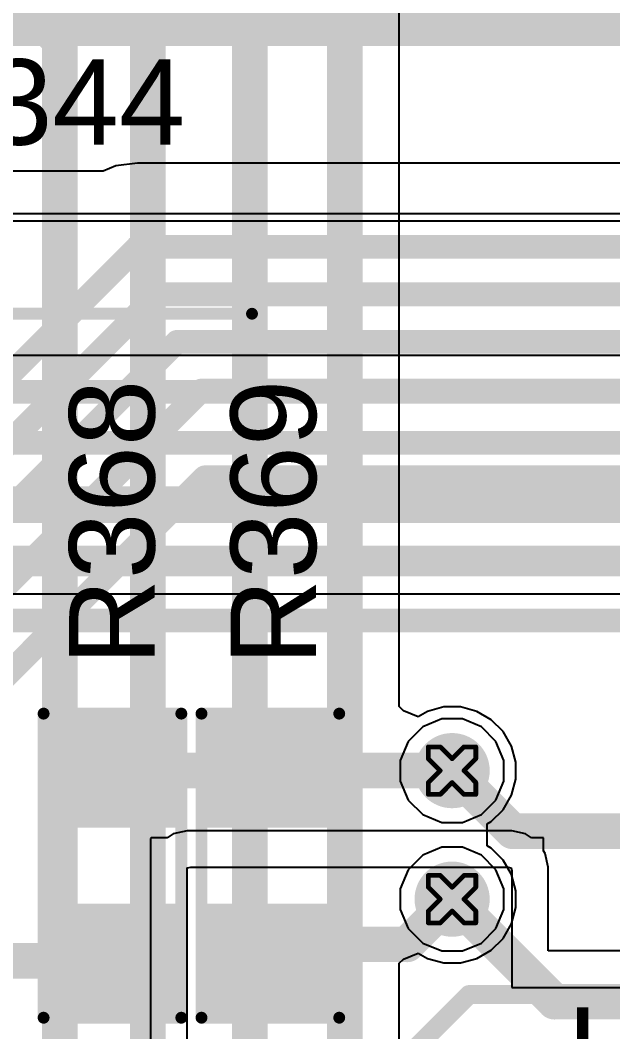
# Model space of a CAD drawing. Header units: inches. Extents: x 0 to 5379, y 0 to 5429.
# Drawn here: x 221.57 to 227.91, y 138.63 to 149.44 of the extents above; entities that cross this region are included whole.
import ezdxf

# ---------------------------------------------------------------- set-up
doc = ezdxf.new("R2010")
doc.units = ezdxf.units.IN
for name, color, linetype in [('Bottom Layer', 5, 'Continuous'), ('Bottom Solder', 6, 'Continuous'), ('Drill Drawing', 1, 'Continuous'), ('GND01', 16, 'Continuous'), ('GND02', 76, 'Continuous'), ('PWR', 156, 'Continuous'), ('SIG 01', 90, 'Continuous'), ('Top Layer', 1, 'Continuous'), ('Top Overlay', 2, 'Continuous'), ('Top Paste', 8, 'Continuous'), ('Top Solder', 216, 'Continuous'), ('Via Holes', 16, 'Continuous')]:
    doc.layers.add(name, color=color, linetype=linetype)
doc.styles.add('Arial', font='', dxfattribs={"height": 0.2})
doc.styles.get('Arial').set_extended_font_data('Arial')

# ---------------------------------------------------------------- blocks, each defined once
blk = doc.blocks.new('R___0805_401')
at = {"layer": 'Top Layer'}
for points in [[(-1.524, 0.635), (-0.508, 0.635), (-0.508, -0.635), (-1.524, -0.635)], [(0.508, 0.635), (1.524, 0.635), (1.524, -0.635), (0.508, -0.635)]]:
    blk.add_hatch(color=1, dxfattribs=at).paths.add_polyline_path(points)
at = {"layer": 'Top Paste'}
for points in [[(-1.524, 0.635), (-0.508, 0.635), (-0.508, -0.635), (-1.524, -0.635)], [(0.508, 0.635), (1.524, 0.635), (1.524, -0.635), (0.508, -0.635)]]:
    blk.add_hatch(color=8, dxfattribs=at).paths.add_polyline_path(points)
at = {"layer": 'Top Solder'}
for points in [[(-1.6256, 0.7366), (-0.4064, 0.7366), (-0.4064, -0.7366), (-1.6256, -0.7366)], [(0.4064, 0.7366), (1.6256, 0.7366), (1.6256, -0.7366), (0.4064, -0.7366)]]:
    blk.add_hatch(color=216, dxfattribs=at).paths.add_polyline_path(points)
at = {"layer": 'Top Overlay'}
for points in [[(-1.6256, -0.7366, 0.127, 0.127, 0), (-1.6256, 0.7366, 0.127, 0.127, 0)], [(1.6256, 0.7366, 0.127, 0.127, 0), (-1.6256, 0.7366, 0.127, 0.127, 0)], [(1.6256, -0.7366, 0.127, 0.127, 0), (1.6256, 0.7366, 0.127, 0.127, 0)], [(1.6256, -0.7366, 0.127, 0.127, 0), (-1.6256, -0.7366, 0.127, 0.127, 0)]]:
    blk.add_lwpolyline(points, format="xyseb", dxfattribs=at)
for points in [[(-1.65735, 0.7366, 0.0635, 0.0635, 1), (-1.59385, 0.7366, 0.0635, 0.0635, 1)], [(-1.65735, 0.7366, 0.0635, 0.0635, 1), (-1.59385, 0.7366, 0.0635, 0.0635, 1)], [(1.59385, 0.7366, 0.0635, 0.0635, 1), (1.65735, 0.7366, 0.0635, 0.0635, 1)], [(1.59385, 0.7366, 0.0635, 0.0635, 1), (1.65735, 0.7366, 0.0635, 0.0635, 1)], [(-1.65735, -0.7366, 0.0635, 0.0635, 1), (-1.59385, -0.7366, 0.0635, 0.0635, 1)], [(-1.65735, -0.7366, 0.0635, 0.0635, 1), (-1.59385, -0.7366, 0.0635, 0.0635, 1)], [(1.59385, -0.7366, 0.0635, 0.0635, 1), (1.65735, -0.7366, 0.0635, 0.0635, 1)], [(1.59385, -0.7366, 0.0635, 0.0635, 1), (1.65735, -0.7366, 0.0635, 0.0635, 1)]]:
    blk.add_lwpolyline(points, format="xyseb", close=True, dxfattribs=at)
blk = doc.blocks.new('R___0805_402')
at = {"layer": 'Top Layer'}
for points in [[(-1.524, 0.635), (-0.508, 0.635), (-0.508, -0.635), (-1.524, -0.635)], [(0.508, 0.635), (1.524, 0.635), (1.524, -0.635), (0.508, -0.635)]]:
    blk.add_hatch(color=1, dxfattribs=at).paths.add_polyline_path(points)
at = {"layer": 'Top Paste'}
for points in [[(-1.524, 0.635), (-0.508, 0.635), (-0.508, -0.635), (-1.524, -0.635)], [(0.508, 0.635), (1.524, 0.635), (1.524, -0.635), (0.508, -0.635)]]:
    blk.add_hatch(color=8, dxfattribs=at).paths.add_polyline_path(points)
at = {"layer": 'Top Solder'}
for points in [[(-1.6256, 0.7366), (-0.4064, 0.7366), (-0.4064, -0.7366), (-1.6256, -0.7366)], [(0.4064, 0.7366), (1.6256, 0.7366), (1.6256, -0.7366), (0.4064, -0.7366)]]:
    blk.add_hatch(color=216, dxfattribs=at).paths.add_polyline_path(points)
at = {"layer": 'Top Overlay'}
for points in [[(-1.6256, 0.7366, 0.127, 0.127, 0), (-1.6256, -0.7366, 0.127, 0.127, 0)], [(-1.6256, 0.7366, 0.127, 0.127, 0), (1.6256, 0.7366, 0.127, 0.127, 0)], [(1.6256, 0.7366, 0.127, 0.127, 0), (1.6256, -0.7366, 0.127, 0.127, 0)], [(-1.6256, -0.7366, 0.127, 0.127, 0), (1.6256, -0.7366, 0.127, 0.127, 0)]]:
    blk.add_lwpolyline(points, format="xyseb", dxfattribs=at)
for points in [[(-1.65735, 0.7366, 0.0635, 0.0635, 1), (-1.59385, 0.7366, 0.0635, 0.0635, 1)], [(-1.65735, 0.7366, 0.0635, 0.0635, 1), (-1.59385, 0.7366, 0.0635, 0.0635, 1)], [(1.59385, 0.7366, 0.0635, 0.0635, 1), (1.65735, 0.7366, 0.0635, 0.0635, 1)], [(1.59385, 0.7366, 0.0635, 0.0635, 1), (1.65735, 0.7366, 0.0635, 0.0635, 1)], [(-1.65735, -0.7366, 0.0635, 0.0635, 1), (-1.59385, -0.7366, 0.0635, 0.0635, 1)], [(-1.65735, -0.7366, 0.0635, 0.0635, 1), (-1.59385, -0.7366, 0.0635, 0.0635, 1)], [(1.59385, -0.7366, 0.0635, 0.0635, 1), (1.65735, -0.7366, 0.0635, 0.0635, 1)], [(1.59385, -0.7366, 0.0635, 0.0635, 1), (1.65735, -0.7366, 0.0635, 0.0635, 1)]]:
    blk.add_lwpolyline(points, format="xyseb", close=True, dxfattribs=at)

msp = doc.modelspace()

# ---------------------------------------------------------------- hatches: boundary and pattern name
at = {"layer": 'Bottom Layer'}
h = msp.add_hatch(color=5, dxfattribs=at)
edge = h.paths.add_edge_path()
edge.add_arc((226.194, 141.419), 0.3, 0, 360)
h = msp.add_hatch(color=5, dxfattribs=at)
edge = h.paths.add_edge_path()
edge.add_arc((226.194, 140.045), 0.3, 0, 360)
at = {"layer": 'Bottom Solder'}
msp.add_hatch(color=6, dxfattribs=at).paths.add_polyline_path([(191.321, 149.166), (306.197, 149.166), (306.197, 156.552), (191.321, 156.552)])
h = msp.add_hatch(color=6, dxfattribs=at)
edge = h.paths.add_edge_path()
edge.add_arc((226.194, 141.419), 0.402, 0, 360)
h = msp.add_hatch(color=6, dxfattribs=at)
edge = h.paths.add_edge_path()
edge.add_arc((226.194, 140.045), 0.402, 0, 360)
at = {"layer": 'GND01'}
h = msp.add_hatch(color=16, dxfattribs=at)
edge = h.paths.add_edge_path()
edge.add_arc((226.194, 141.419), 0.3, 0, 360)
h = msp.add_hatch(color=16, dxfattribs=at)
edge = h.paths.add_edge_path()
edge.add_arc((226.194, 140.045), 0.3, 0, 360)
at = {"layer": 'GND02'}
h = msp.add_hatch(color=76, dxfattribs=at)
edge = h.paths.add_edge_path()
edge.add_arc((226.194, 141.419), 0.3, 0, 360)
h = msp.add_hatch(color=76, dxfattribs=at)
edge = h.paths.add_edge_path()
edge.add_arc((226.194, 140.045), 0.3, 0, 360)
at = {"layer": 'PWR'}
h = msp.add_hatch(color=156, dxfattribs=at)
edge = h.paths.add_edge_path()
edge.add_arc((226.194, 141.419), 0.3, 0, 360)
h = msp.add_hatch(color=156, dxfattribs=at)
edge = h.paths.add_edge_path()
edge.add_arc((226.194, 140.045), 0.3, 0, 360)
at = {"layer": 'SIG 01'}
h = msp.add_hatch(color=90, dxfattribs=at)
edge = h.paths.add_edge_path()
edge.add_arc((226.194, 141.419), 0.3, 0, 360)
h = msp.add_hatch(color=90, dxfattribs=at)
edge = h.paths.add_edge_path()
edge.add_arc((226.194, 140.045), 0.3, 0, 360)
at = {"layer": 'Top Layer'}
h = msp.add_hatch(color=1, dxfattribs=at)
edge = h.paths.add_edge_path()
edge.add_arc((226.194, 141.419), 0.3, 0, 360)
h = msp.add_hatch(color=1, dxfattribs=at)
edge = h.paths.add_edge_path()
edge.add_arc((226.194, 140.045), 0.3, 0, 360)
at = {"layer": 'Top Solder'}
h = msp.add_hatch(color=216, dxfattribs=at)
edge = h.paths.add_edge_path()
edge.add_arc((226.194, 141.419), 0.402, 0, 360)
h = msp.add_hatch(color=216, dxfattribs=at)
edge = h.paths.add_edge_path()
edge.add_arc((226.194, 140.045), 0.402, 0, 360)
at = {"layer": 'Via Holes'}
h = msp.add_hatch(color=7, dxfattribs=at)
edge = h.paths.add_edge_path()
edge.add_arc((226.194, 141.419), 0.15, 0, 360)
h = msp.add_hatch(color=7, dxfattribs=at)
edge = h.paths.add_edge_path()
edge.add_arc((226.194, 140.045), 0.15, 0, 360)

# ---------------------------------------------------------------- linework, layer by layer
at = {"layer": 'Bottom Layer'}
for p in [(244.627, 147.295), (237.236, 147.295)]:
    msp.add_line(p, (206.883, 147.295), dxfattribs=at)
for points in [[(215.258, 144.193, 0.254, 0.254, 0), (233.304, 144.193, 0.254, 0.254, 0)], [(208.692, 143.622, 0.254, 0.254, 0), (232.824, 143.622, 0.254, 0.254, 0)], [(208.234, 143.025, 0.254, 0.254, 0), (232.333, 143.025, 0.254, 0.254, 0)], [(226.194, 141.419, 0.381, 0.381, 0), (226.841, 140.771, 0.381, 0.381, 0)], [(226.841, 140.771, 0.381, 0.381, 0), (230.493, 140.771, 0.381, 0.381, 0)], [(226.194, 140.045, 0.381, 0.381, 0), (227.29, 138.949, 0.381, 0.381, 0)], [(227.29, 138.949, 0.381, 0.381, 0), (231.036, 138.949, 0.381, 0.381, 0)]]:
    msp.add_lwpolyline(points, format="xyseb", dxfattribs=at)
for points in [[(226.098, 141.419, 0.191, 0.191, 1), (226.289, 141.419, 0.191, 0.191, 1)], [(226.746, 140.771, 0.191, 0.191, 1), (226.937, 140.771, 0.191, 0.191, 1)], [(226.746, 140.771, 0.191, 0.191, 1), (226.937, 140.771, 0.191, 0.191, 1)], [(226.098, 140.045, 0.191, 0.191, 1), (226.289, 140.045, 0.191, 0.191, 1)], [(227.194, 138.949, 0.191, 0.191, 1), (227.385, 138.949, 0.191, 0.191, 1)], [(227.194, 138.949, 0.191, 0.191, 1), (227.385, 138.949, 0.191, 0.191, 1)]]:
    msp.add_lwpolyline(points, format="xyseb", close=True, dxfattribs=at)
at = {"layer": 'Drill Drawing'}
for points in [[(225.94, 141.546, 0.0508, 0.0508, 0), (225.94, 141.673, 0.0508, 0.0508, 0)], [(225.94, 141.673, 0.0508, 0.0508, 0), (226.067, 141.673, 0.0508, 0.0508, 0)], [(226.067, 141.673, 0.0508, 0.0508, 0), (226.194, 141.546, 0.0508, 0.0508, 0)], [(226.194, 141.546, 0.0508, 0.0508, 0), (226.321, 141.673, 0.0508, 0.0508, 0)], [(226.321, 141.673, 0.0508, 0.0508, 0), (226.448, 141.673, 0.0508, 0.0508, 0)], [(226.448, 141.546, 0.0508, 0.0508, 0), (226.448, 141.673, 0.0508, 0.0508, 0)], [(225.94, 141.546, 0.0508, 0.0508, 0), (226.067, 141.419, 0.0508, 0.0508, 0)], [(226.321, 141.419, 0.0508, 0.0508, 0), (226.448, 141.546, 0.0508, 0.0508, 0)], [(225.94, 141.292, 0.0508, 0.0508, 0), (226.067, 141.419, 0.0508, 0.0508, 0)], [(226.321, 141.419, 0.0508, 0.0508, 0), (226.448, 141.292, 0.0508, 0.0508, 0)], [(225.94, 141.165, 0.0508, 0.0508, 0), (225.94, 141.292, 0.0508, 0.0508, 0)], [(226.067, 141.165, 0.0508, 0.0508, 0), (226.194, 141.292, 0.0508, 0.0508, 0)], [(226.194, 141.292, 0.0508, 0.0508, 0), (226.321, 141.165, 0.0508, 0.0508, 0)], [(226.448, 141.165, 0.0508, 0.0508, 0), (226.448, 141.292, 0.0508, 0.0508, 0)], [(225.94, 141.165, 0.0508, 0.0508, 0), (226.067, 141.165, 0.0508, 0.0508, 0)], [(226.321, 141.165, 0.0508, 0.0508, 0), (226.448, 141.165, 0.0508, 0.0508, 0)], [(225.94, 140.172, 0.0508, 0.0508, 0), (225.94, 140.299, 0.0508, 0.0508, 0)], [(225.94, 140.299, 0.0508, 0.0508, 0), (226.067, 140.299, 0.0508, 0.0508, 0)], [(226.067, 140.299, 0.0508, 0.0508, 0), (226.194, 140.172, 0.0508, 0.0508, 0)], [(226.194, 140.172, 0.0508, 0.0508, 0), (226.321, 140.299, 0.0508, 0.0508, 0)], [(226.321, 140.299, 0.0508, 0.0508, 0), (226.448, 140.299, 0.0508, 0.0508, 0)], [(226.448, 140.172, 0.0508, 0.0508, 0), (226.448, 140.299, 0.0508, 0.0508, 0)], [(225.94, 140.172, 0.0508, 0.0508, 0), (226.067, 140.045, 0.0508, 0.0508, 0)], [(226.321, 140.045, 0.0508, 0.0508, 0), (226.448, 140.172, 0.0508, 0.0508, 0)], [(225.94, 139.918, 0.0508, 0.0508, 0), (226.067, 140.045, 0.0508, 0.0508, 0)], [(226.321, 140.045, 0.0508, 0.0508, 0), (226.448, 139.918, 0.0508, 0.0508, 0)], [(225.94, 139.791, 0.0508, 0.0508, 0), (225.94, 139.918, 0.0508, 0.0508, 0)], [(226.067, 139.791, 0.0508, 0.0508, 0), (226.194, 139.918, 0.0508, 0.0508, 0)], [(226.194, 139.918, 0.0508, 0.0508, 0), (226.321, 139.791, 0.0508, 0.0508, 0)], [(226.448, 139.791, 0.0508, 0.0508, 0), (226.448, 139.918, 0.0508, 0.0508, 0)], [(225.94, 139.791, 0.0508, 0.0508, 0), (226.067, 139.791, 0.0508, 0.0508, 0)], [(226.321, 139.791, 0.0508, 0.0508, 0), (226.448, 139.791, 0.0508, 0.0508, 0)]]:
    msp.add_lwpolyline(points, format="xyseb", dxfattribs=at)
for points in [[(225.927, 141.673, 0.0254, 0.0254, 1), (225.952, 141.673, 0.0254, 0.0254, 1)], [(225.927, 141.673, 0.0254, 0.0254, 1), (225.952, 141.673, 0.0254, 0.0254, 1)], [(226.054, 141.673, 0.0254, 0.0254, 1), (226.079, 141.673, 0.0254, 0.0254, 1)], [(226.054, 141.673, 0.0254, 0.0254, 1), (226.079, 141.673, 0.0254, 0.0254, 1)], [(226.308, 141.673, 0.0254, 0.0254, 1), (226.333, 141.673, 0.0254, 0.0254, 1)], [(226.308, 141.673, 0.0254, 0.0254, 1), (226.333, 141.673, 0.0254, 0.0254, 1)], [(226.435, 141.673, 0.0254, 0.0254, 1), (226.46, 141.673, 0.0254, 0.0254, 1)], [(226.435, 141.673, 0.0254, 0.0254, 1), (226.46, 141.673, 0.0254, 0.0254, 1)], [(225.927, 141.546, 0.0254, 0.0254, 1), (225.952, 141.546, 0.0254, 0.0254, 1)], [(225.927, 141.546, 0.0254, 0.0254, 1), (225.952, 141.546, 0.0254, 0.0254, 1)], [(226.181, 141.546, 0.0254, 0.0254, 1), (226.206, 141.546, 0.0254, 0.0254, 1)], [(226.181, 141.546, 0.0254, 0.0254, 1), (226.206, 141.546, 0.0254, 0.0254, 1)], [(226.435, 141.546, 0.0254, 0.0254, 1), (226.46, 141.546, 0.0254, 0.0254, 1)], [(226.435, 141.546, 0.0254, 0.0254, 1), (226.46, 141.546, 0.0254, 0.0254, 1)], [(226.054, 141.419, 0.0254, 0.0254, 1), (226.079, 141.419, 0.0254, 0.0254, 1)], [(226.054, 141.419, 0.0254, 0.0254, 1), (226.079, 141.419, 0.0254, 0.0254, 1)], [(226.308, 141.419, 0.0254, 0.0254, 1), (226.333, 141.419, 0.0254, 0.0254, 1)], [(226.308, 141.419, 0.0254, 0.0254, 1), (226.333, 141.419, 0.0254, 0.0254, 1)], [(225.927, 141.292, 0.0254, 0.0254, 1), (225.952, 141.292, 0.0254, 0.0254, 1)], [(225.927, 141.292, 0.0254, 0.0254, 1), (225.952, 141.292, 0.0254, 0.0254, 1)], [(226.181, 141.292, 0.0254, 0.0254, 1), (226.206, 141.292, 0.0254, 0.0254, 1)], [(226.181, 141.292, 0.0254, 0.0254, 1), (226.206, 141.292, 0.0254, 0.0254, 1)], [(226.435, 141.292, 0.0254, 0.0254, 1), (226.46, 141.292, 0.0254, 0.0254, 1)], [(226.435, 141.292, 0.0254, 0.0254, 1), (226.46, 141.292, 0.0254, 0.0254, 1)], [(225.927, 141.165, 0.0254, 0.0254, 1), (225.952, 141.165, 0.0254, 0.0254, 1)], [(225.927, 141.165, 0.0254, 0.0254, 1), (225.952, 141.165, 0.0254, 0.0254, 1)], [(226.054, 141.165, 0.0254, 0.0254, 1), (226.079, 141.165, 0.0254, 0.0254, 1)], [(226.054, 141.165, 0.0254, 0.0254, 1), (226.079, 141.165, 0.0254, 0.0254, 1)], [(226.308, 141.165, 0.0254, 0.0254, 1), (226.333, 141.165, 0.0254, 0.0254, 1)], [(226.308, 141.165, 0.0254, 0.0254, 1), (226.333, 141.165, 0.0254, 0.0254, 1)], [(226.435, 141.165, 0.0254, 0.0254, 1), (226.46, 141.165, 0.0254, 0.0254, 1)], [(226.435, 141.165, 0.0254, 0.0254, 1), (226.46, 141.165, 0.0254, 0.0254, 1)], [(225.927, 140.299, 0.0254, 0.0254, 1), (225.952, 140.299, 0.0254, 0.0254, 1)], [(225.927, 140.299, 0.0254, 0.0254, 1), (225.952, 140.299, 0.0254, 0.0254, 1)], [(226.054, 140.299, 0.0254, 0.0254, 1), (226.079, 140.299, 0.0254, 0.0254, 1)], [(226.054, 140.299, 0.0254, 0.0254, 1), (226.079, 140.299, 0.0254, 0.0254, 1)], [(226.308, 140.299, 0.0254, 0.0254, 1), (226.333, 140.299, 0.0254, 0.0254, 1)], [(226.308, 140.299, 0.0254, 0.0254, 1), (226.333, 140.299, 0.0254, 0.0254, 1)], [(226.435, 140.299, 0.0254, 0.0254, 1), (226.46, 140.299, 0.0254, 0.0254, 1)], [(226.435, 140.299, 0.0254, 0.0254, 1), (226.46, 140.299, 0.0254, 0.0254, 1)], [(225.927, 140.172, 0.0254, 0.0254, 1), (225.952, 140.172, 0.0254, 0.0254, 1)], [(225.927, 140.172, 0.0254, 0.0254, 1), (225.952, 140.172, 0.0254, 0.0254, 1)], [(226.181, 140.172, 0.0254, 0.0254, 1), (226.206, 140.172, 0.0254, 0.0254, 1)], [(226.181, 140.172, 0.0254, 0.0254, 1), (226.206, 140.172, 0.0254, 0.0254, 1)], [(226.435, 140.172, 0.0254, 0.0254, 1), (226.46, 140.172, 0.0254, 0.0254, 1)], [(226.435, 140.172, 0.0254, 0.0254, 1), (226.46, 140.172, 0.0254, 0.0254, 1)], [(226.054, 140.045, 0.0254, 0.0254, 1), (226.079, 140.045, 0.0254, 0.0254, 1)], [(226.054, 140.045, 0.0254, 0.0254, 1), (226.079, 140.045, 0.0254, 0.0254, 1)], [(226.308, 140.045, 0.0254, 0.0254, 1), (226.333, 140.045, 0.0254, 0.0254, 1)], [(226.308, 140.045, 0.0254, 0.0254, 1), (226.333, 140.045, 0.0254, 0.0254, 1)], [(225.927, 139.918, 0.0254, 0.0254, 1), (225.952, 139.918, 0.0254, 0.0254, 1)], [(225.927, 139.918, 0.0254, 0.0254, 1), (225.952, 139.918, 0.0254, 0.0254, 1)], [(226.181, 139.918, 0.0254, 0.0254, 1), (226.206, 139.918, 0.0254, 0.0254, 1)], [(226.181, 139.918, 0.0254, 0.0254, 1), (226.206, 139.918, 0.0254, 0.0254, 1)], [(226.435, 139.918, 0.0254, 0.0254, 1), (226.46, 139.918, 0.0254, 0.0254, 1)], [(226.435, 139.918, 0.0254, 0.0254, 1), (226.46, 139.918, 0.0254, 0.0254, 1)], [(225.927, 139.791, 0.0254, 0.0254, 1), (225.952, 139.791, 0.0254, 0.0254, 1)], [(225.927, 139.791, 0.0254, 0.0254, 1), (225.952, 139.791, 0.0254, 0.0254, 1)], [(226.054, 139.791, 0.0254, 0.0254, 1), (226.079, 139.791, 0.0254, 0.0254, 1)], [(226.054, 139.791, 0.0254, 0.0254, 1), (226.079, 139.791, 0.0254, 0.0254, 1)], [(226.308, 139.791, 0.0254, 0.0254, 1), (226.333, 139.791, 0.0254, 0.0254, 1)], [(226.308, 139.791, 0.0254, 0.0254, 1), (226.333, 139.791, 0.0254, 0.0254, 1)], [(226.435, 139.791, 0.0254, 0.0254, 1), (226.46, 139.791, 0.0254, 0.0254, 1)], [(226.435, 139.791, 0.0254, 0.0254, 1), (226.46, 139.791, 0.0254, 0.0254, 1)]]:
    msp.add_lwpolyline(points, format="xyseb", close=True, dxfattribs=at)
at = {"layer": 'GND01'}
for p, q in [((226.083, 141.973), (225.88, 141.888)), ((226.304, 141.973), (226.083, 141.973)), ((226.507, 141.888), (226.304, 141.973)), ((225.88, 141.888), (225.724, 141.732)), ((226.663, 141.732), (226.507, 141.888)), ((225.724, 141.732), (225.64, 141.529)), ((226.748, 141.529), (226.663, 141.732)), ((225.64, 141.529), (225.64, 141.308)), ((226.748, 141.308), (226.748, 141.529)), ((225.64, 141.308), (225.724, 141.105)), ((226.663, 141.105), (226.748, 141.308)), ((225.724, 141.105), (225.88, 140.949)), ((226.507, 140.949), (226.663, 141.105)), ((225.88, 140.949), (226.083, 140.865)), ((226.304, 140.865), (226.507, 140.949)), ((226.083, 140.865), (226.304, 140.865)), ((226.083, 140.599), (225.88, 140.514)), ((226.304, 140.599), (226.083, 140.599)), ((226.507, 140.514), (226.304, 140.599)), ((225.88, 140.514), (225.724, 140.358)), ((226.663, 140.358), (226.507, 140.514)), ((225.724, 140.358), (225.64, 140.155)), ((226.748, 140.155), (226.663, 140.358)), ((225.64, 140.155), (225.64, 139.934)), ((226.748, 139.934), (226.748, 140.155)), ((225.64, 139.934), (225.724, 139.731)), ((226.663, 139.731), (226.748, 139.934)), ((225.724, 139.731), (225.88, 139.575)), ((226.507, 139.575), (226.663, 139.731)), ((225.88, 139.575), (226.083, 139.491)), ((226.304, 139.491), (226.507, 139.575)), ((226.083, 139.491), (226.304, 139.491))]:
    msp.add_line(p, q, dxfattribs=at)
at = {"layer": 'GND02'}
for p, q in [((226.083, 141.973), (225.88, 141.888)), ((226.304, 141.973), (226.083, 141.973)), ((226.507, 141.888), (226.304, 141.973)), ((225.88, 141.888), (225.724, 141.732)), ((226.663, 141.732), (226.507, 141.888)), ((225.724, 141.732), (225.64, 141.529)), ((226.748, 141.529), (226.663, 141.732)), ((225.64, 141.529), (225.64, 141.308)), ((226.748, 141.308), (226.748, 141.529)), ((225.64, 141.308), (225.724, 141.105)), ((226.663, 141.105), (226.748, 141.308)), ((225.724, 141.105), (225.88, 140.949)), ((226.507, 140.949), (226.663, 141.105)), ((225.88, 140.949), (226.083, 140.865)), ((226.304, 140.865), (226.507, 140.949)), ((226.083, 140.865), (226.304, 140.865)), ((226.083, 140.599), (225.88, 140.514)), ((226.304, 140.599), (226.083, 140.599)), ((226.507, 140.514), (226.304, 140.599)), ((225.88, 140.514), (225.724, 140.358)), ((226.663, 140.358), (226.507, 140.514)), ((225.724, 140.358), (225.64, 140.155)), ((226.748, 140.155), (226.663, 140.358)), ((225.64, 140.155), (225.64, 139.934)), ((226.748, 139.934), (226.748, 140.155)), ((225.64, 139.934), (225.724, 139.731)), ((226.663, 139.731), (226.748, 139.934)), ((225.724, 139.731), (225.88, 139.575)), ((226.507, 139.575), (226.663, 139.731)), ((225.88, 139.575), (226.083, 139.491)), ((226.304, 139.491), (226.507, 139.575)), ((226.083, 139.491), (226.304, 139.491))]:
    msp.add_line(p, q, dxfattribs=at)
at = {"layer": 'PWR'}
for p, q in [((233.178, 145.857), (216.591, 145.857)), ((217.742, 143.31), (230.586, 143.31)), ((222.976, 140.702), (222.969, 140.695)), ((223.147, 140.702), (222.976, 140.702)), ((223.211, 140.745), (223.147, 140.702)), ((223.359, 140.774), (223.211, 140.745)), ((226.831, 140.774), (223.359, 140.774)), ((226.98, 140.745), (226.831, 140.774)), ((227.044, 140.702), (226.98, 140.745)), ((227.171, 140.702), (227.044, 140.702)), ((227.171, 140.563), (227.171, 140.702)), ((222.969, 140.695), (222.969, 138.021)), ((227.19, 140.534), (227.171, 140.563)), ((227.22, 140.386), (227.19, 140.534)), ((223.359, 140.378), (223.361, 140.379)), ((223.359, 134.23), (223.359, 140.378)), ((223.361, 140.379), (223.398, 140.386)), ((223.398, 140.386), (226.793, 140.386)), ((226.793, 140.386), (226.825, 140.379)), ((226.825, 140.379), (226.831, 140.348)), ((227.22, 139.491), (227.22, 140.386)), ((226.831, 140.348), (226.831, 139.1)), ((230.747, 139.491), (227.22, 139.491)), ((226.831, 139.1), (231.136, 139.1))]:
    msp.add_line(p, q, dxfattribs=at)
for points in [[(216.591, 145.469, 0.254, 0.254, 0), (233.178, 145.469, 0.254, 0.254, 0)], [(216.902, 144.923, 0.254, 0.254, 0), (232.939, 144.923, 0.254, 0.254, 0)], [(217.205, 144.333, 0.254, 0.254, 0), (235.792, 144.333, 0.254, 0.254, 0)], [(217.495, 143.698, 0.254, 0.254, 0), (234.768, 143.698, 0.254, 0.254, 0)]]:
    msp.add_lwpolyline(points, format="xyseb", dxfattribs=at)
at = {"layer": 'SIG 01'}
for p, q in [((225.627, 142.103), (225.627, 150.008)), ((225.673, 142.06), (225.627, 142.103)), ((225.83, 141.995), (225.673, 142.06)), ((225.931, 142.053), (225.83, 141.995)), ((226.104, 142.1), (225.931, 142.053)), ((226.283, 142.1), (226.104, 142.1)), ((226.457, 142.053), (226.283, 142.1)), ((226.612, 141.963), (226.457, 142.053)), ((226.739, 141.837), (226.612, 141.963)), ((226.828, 141.681), (226.739, 141.837)), ((226.875, 141.508), (226.828, 141.681)), ((226.875, 141.329), (226.875, 141.508)), ((226.828, 141.156), (226.875, 141.329)), ((226.739, 141), (226.828, 141.156)), ((226.612, 140.874), (226.739, 141)), ((226.569, 140.849), (226.612, 140.874)), ((226.569, 140.614), (226.569, 140.849)), ((226.612, 140.589), (226.569, 140.614)), ((226.739, 140.463), (226.612, 140.589)), ((226.828, 140.307), (226.739, 140.463)), ((226.875, 140.134), (226.828, 140.307)), ((226.875, 139.955), (226.875, 140.134)), ((226.828, 139.782), (226.875, 139.955)), ((226.739, 139.626), (226.828, 139.782)), ((226.612, 139.5), (226.739, 139.626)), ((225.627, 139.36), (225.673, 139.403)), ((225.673, 139.403), (225.83, 139.468)), ((225.83, 139.468), (225.931, 139.41)), ((225.931, 139.41), (226.104, 139.364)), ((226.283, 139.364), (226.457, 139.41)), ((226.457, 139.41), (226.612, 139.5)), ((225.627, 135.02), (225.627, 139.36)), ((226.104, 139.364), (226.283, 139.364))]:
    msp.add_line(p, q, dxfattribs=at)
for points in [[(215.552, 155.669, 0.381, 0.381, 0), (221.998, 149.223, 0.381, 0.381, 0)], [(224.03, 132.895, 0.381, 0.381, 0), (224.03, 150.244, 0.381, 0.381, 0)], [(225.045, 131.23, 0.381, 0.381, 0), (225.045, 150.25, 0.381, 0.381, 0)], [(222.938, 131.395, 0.381, 0.381, 0), (222.938, 149.831, 0.381, 0.381, 0)], [(221.998, 134.395, 0.381, 0.381, 0), (221.998, 149.223, 0.381, 0.381, 0)]]:
    msp.add_lwpolyline(points, format="xyseb", dxfattribs=at)
msp.add_lwpolyline([(221.903, 149.223, 0.191, 0.191, 1), (222.093, 149.223, 0.191, 0.191, 1)], format="xyseb", close=True, dxfattribs=at)
msp.add_lwpolyline([(221.903, 149.223, 0.191, 0.191, 1), (222.093, 149.223, 0.191, 0.191, 1)], format="xyseb", close=True, dxfattribs=at)
at = {"layer": 'Top Layer'}
for p, q in [((222.598, 147.885), (222.46, 147.828)), ((222.83, 147.915), (222.598, 147.885)), ((235.729, 147.915), (222.83, 147.915)), ((222.83, 147.915), (222.83, 147.915)), ((222.46, 147.828), (218.172, 147.828)), ((301.981, 147.371), (0.381, 147.371))]:
    msp.add_line(p, q, dxfattribs=at)
for points in [[(218.165, 142.354, 0.254, 0.254, 0), (222.83, 147.019, 0.254, 0.254, 0)], [(222.83, 147.019, 0.254, 0.254, 0), (235.729, 147.019, 0.254, 0.254, 0)], [(218.376, 141.846, 0.254, 0.254, 0), (223.04, 146.511, 0.254, 0.254, 0)], [(223.04, 146.511, 0.254, 0.254, 0), (235.163, 146.511, 0.254, 0.254, 0)], [(218.586, 141.338, 0.254, 0.254, 0), (223.251, 146.003, 0.254, 0.254, 0)], [(223.251, 146.003, 0.254, 0.254, 0), (234.684, 146.003, 0.254, 0.254, 0)], [(218.843, 140.815, 0.254, 0.254, 0), (223.51, 145.482, 0.254, 0.254, 0)], [(223.51, 145.482, 0.254, 0.254, 0), (234.161, 145.482, 0.254, 0.254, 0)], [(219.082, 140.089, 0.254, 0.254, 0), (223.548, 144.555, 0.254, 0.254, 0)], [(223.548, 144.555, 0.254, 0.254, 0), (228.066, 144.555, 0.254, 0.254, 0)], [(222.561, 141.419, 0.381, 0.381, 0), (224.25, 141.419, 0.381, 0.381, 0)], [(224.25, 141.419, 0.381, 0.381, 0), (226.194, 141.419, 0.381, 0.381, 0)], [(225.711, 139.562, 0.381, 0.381, 0), (226.194, 140.045, 0.381, 0.381, 0)], [(224.25, 139.387, 0.381, 0.381, 0), (224.425, 139.562, 0.381, 0.381, 0)], [(224.425, 139.562, 0.381, 0.381, 0), (225.711, 139.562, 0.381, 0.381, 0)], [(218.621, 139.387, 0.381, 0.381, 0), (222.561, 139.387, 0.381, 0.381, 0)], [(218.621, 139.387, 0.381, 0.381, 0), (222.561, 139.387, 0.381, 0.381, 0)], [(224.833, 137.482, 0.203, 0.203, 0), (226.374, 139.024, 0.203, 0.203, 0)], [(226.374, 139.024, 0.203, 0.203, 0), (228.987, 139.024, 0.203, 0.203, 0)]]:
    msp.add_lwpolyline(points, format="xyseb", dxfattribs=at)
for points in [[(222.766, 147.019, 0.127, 0.127, 1), (222.893, 147.019, 0.127, 0.127, 1)], [(222.766, 147.019, 0.127, 0.127, 1), (222.893, 147.019, 0.127, 0.127, 1)], [(222.977, 146.511, 0.127, 0.127, 1), (223.104, 146.511, 0.127, 0.127, 1)], [(222.977, 146.511, 0.127, 0.127, 1), (223.104, 146.511, 0.127, 0.127, 1)], [(223.187, 146.003, 0.127, 0.127, 1), (223.314, 146.003, 0.127, 0.127, 1)], [(223.187, 146.003, 0.127, 0.127, 1), (223.314, 146.003, 0.127, 0.127, 1)], [(223.446, 145.482, 0.127, 0.127, 1), (223.573, 145.482, 0.127, 0.127, 1)], [(223.446, 145.482, 0.127, 0.127, 1), (223.573, 145.482, 0.127, 0.127, 1)], [(223.485, 144.555, 0.127, 0.127, 1), (223.612, 144.555, 0.127, 0.127, 1)], [(223.485, 144.555, 0.127, 0.127, 1), (223.612, 144.555, 0.127, 0.127, 1)], [(222.466, 141.419, 0.191, 0.191, 1), (222.657, 141.419, 0.191, 0.191, 1)], [(224.154, 141.419, 0.191, 0.191, 1), (224.345, 141.419, 0.191, 0.191, 1)], [(224.154, 141.419, 0.191, 0.191, 1), (224.345, 141.419, 0.191, 0.191, 1)], [(226.098, 141.419, 0.191, 0.191, 1), (226.289, 141.419, 0.191, 0.191, 1)], [(226.098, 140.045, 0.191, 0.191, 1), (226.289, 140.045, 0.191, 0.191, 1)], [(224.33, 139.562, 0.191, 0.191, 1), (224.521, 139.562, 0.191, 0.191, 1)], [(224.33, 139.562, 0.191, 0.191, 1), (224.521, 139.562, 0.191, 0.191, 1)], [(225.616, 139.562, 0.191, 0.191, 1), (225.807, 139.562, 0.191, 0.191, 1)], [(225.616, 139.562, 0.191, 0.191, 1), (225.807, 139.562, 0.191, 0.191, 1)], [(222.466, 139.387, 0.191, 0.191, 1), (222.657, 139.387, 0.191, 0.191, 1)], [(222.466, 139.387, 0.191, 0.191, 1), (222.657, 139.387, 0.191, 0.191, 1)], [(224.154, 139.387, 0.191, 0.191, 1), (224.345, 139.387, 0.191, 0.191, 1)], [(226.323, 139.024, 0.102, 0.102, 1), (226.425, 139.024, 0.102, 0.102, 1)], [(226.323, 139.024, 0.102, 0.102, 1), (226.425, 139.024, 0.102, 0.102, 1)]]:
    msp.add_lwpolyline(points, format="xyseb", close=True, dxfattribs=at)
at = {"layer": 'Top Overlay'}
for points in [[(224.053, 146.304, 0.127, 0.127, 0), (224.053, 154.94, 0.127, 0.127, 0)], [(215.57, 146.304, 0.127, 0.127, 0), (224.053, 146.304, 0.127, 0.127, 0)]]:
    msp.add_lwpolyline(points, format="xyseb", dxfattribs=at)
msp.add_lwpolyline([(224.022, 146.304, 0.0635, 0.0635, 1), (224.085, 146.304, 0.0635, 0.0635, 1)], format="xyseb", close=True, dxfattribs=at)
msp.add_lwpolyline([(224.022, 146.304, 0.0635, 0.0635, 1), (224.085, 146.304, 0.0635, 0.0635, 1)], format="xyseb", close=True, dxfattribs=at)

# ---------------------------------------------------------------- block references
for name, p, rotation in [('R___0805_402', (222.561, 140.403), 90), ('R___0805_401', (224.25, 140.403), 270)]:
    msp.add_blockref(name, p, dxfattribs=dict(rotation=rotation))

# ---------------------------------------------------------------- texts
at = {"layer": 'Top Overlay', "style": 'Arial'}
for s, p in [('R344', (220.286, 148.111)), ('U16', (227.432, 137.973))]:
    msp.add_text(s, height=0.9144, dxfattribs=at).set_placement(p)
for s, p in [('R368', (223.012, 142.545)), ('R369', (224.739, 142.545))]:
    msp.add_text(s, height=0.9144, rotation=90, dxfattribs=at).set_placement(p)

doc.saveas('drawing.dxf')
